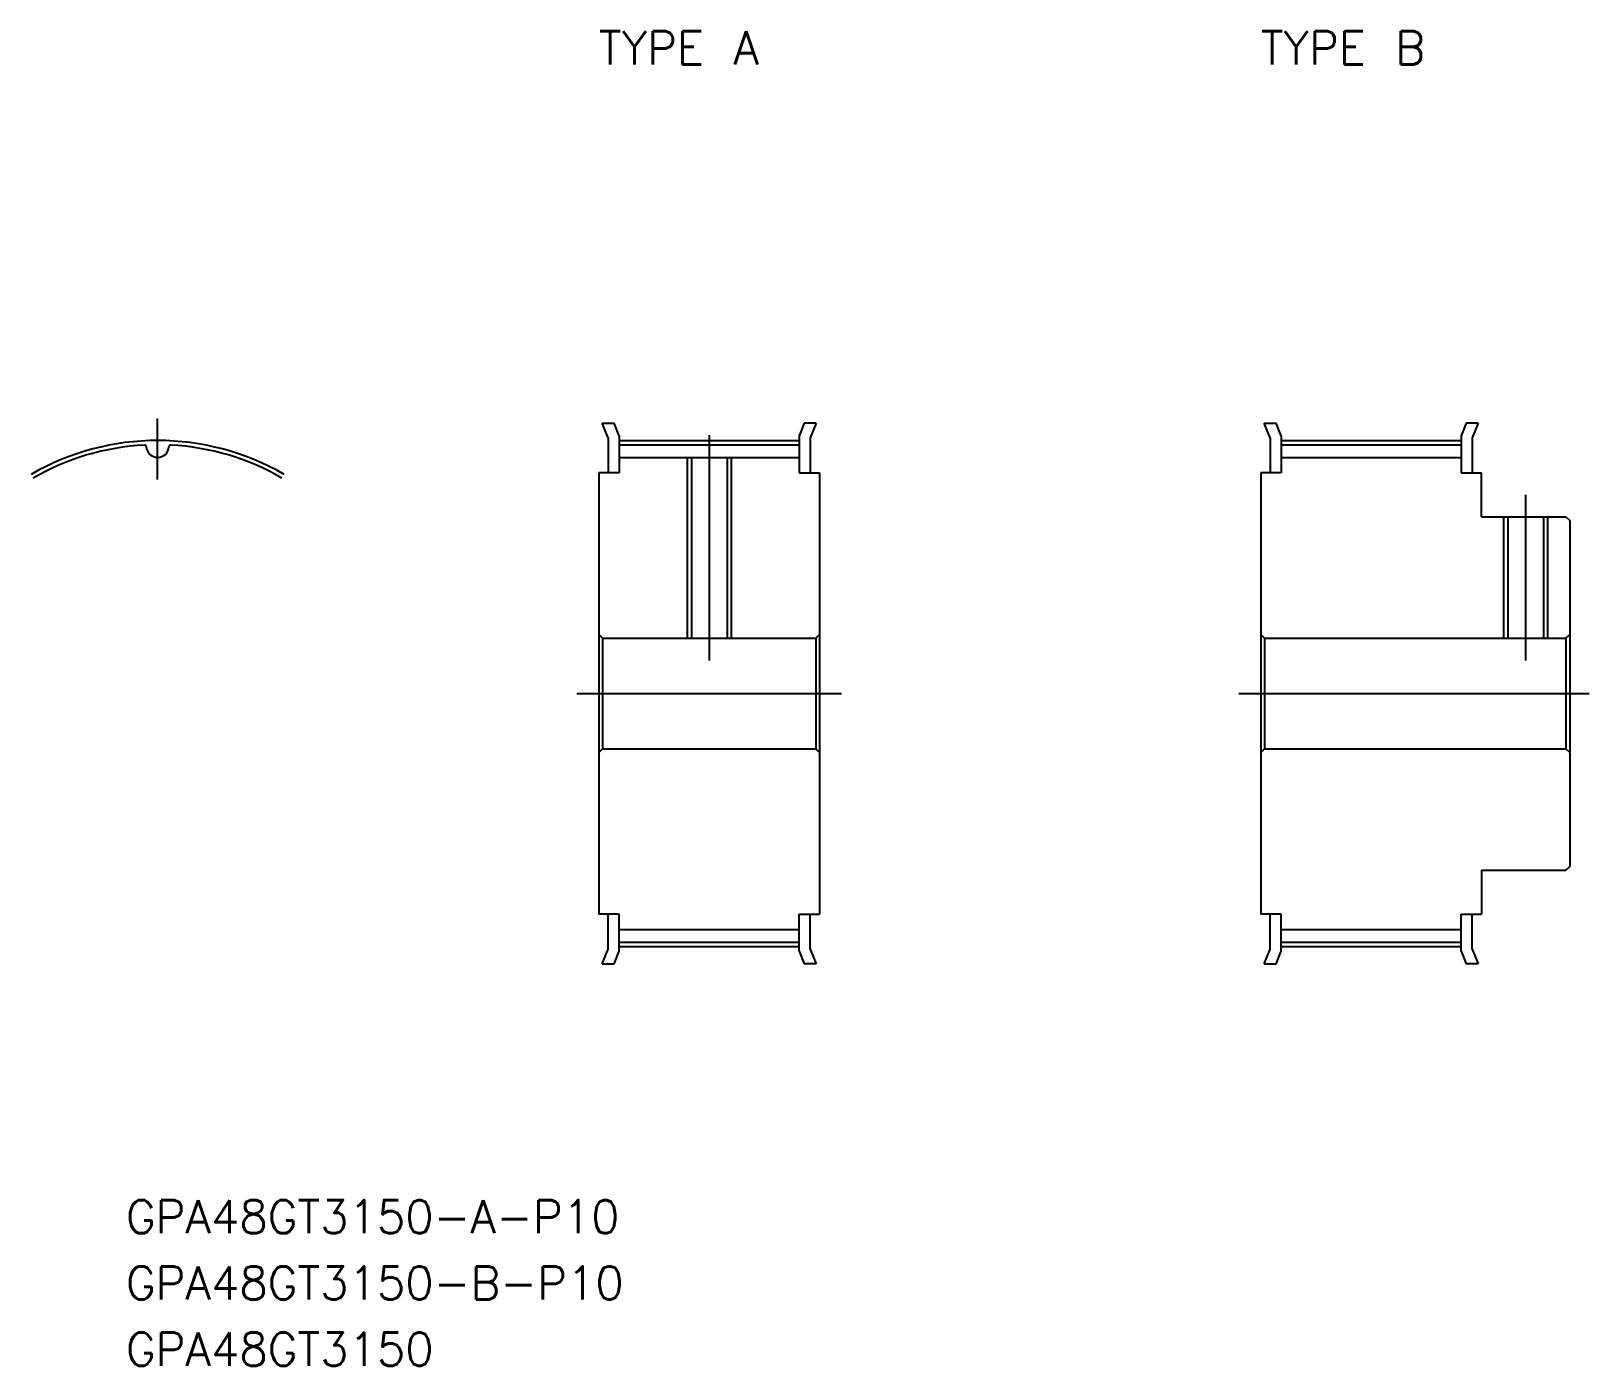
# Model space of a CAD drawing. Extents: x -11 to 130, y -61 to 60.
import ezdxf

# ---------------------------------------------------------------- set-up
doc = ezdxf.new("R2010")
doc.units = 0
doc.linetypes.add('CENTER', pattern=[50.8, 31.75, -6.35, 6.35, -6.35])
doc.layers.get('0').update_dxf_attribs({"linetype": 'CONTINUOUS'})
doc.layers.add('CENTER', color=1, linetype='CONTINUOUS')
doc.styles.get("Standard").update_dxf_attribs({"font": 'txt.shx', "height": 3, "bigfont": 'bigfont.shx'})

msp = doc.modelspace()

# ---------------------------------------------------------------- linework, layer by layer
at = {"color": 7, "linetype": 'CONTINUOUS'}
for p, q in [((40.85, 23.15), (40.3, 24.5)), ((40.3, 24.5), (41.38, 24.5)), ((41.85, 23.35), (41.38, 24.5)), ((58.62, 24.5), (58.15, 23.35)), ((59.7, 24.5), (58.62, 24.5)), ((59.7, 24.5), (59.15, 23.15)), ((100.85, 23.15), (100.3, 24.5)), ((100.3, 24.5), (101.38, 24.5)), ((101.85, 23.35), (101.38, 24.5)), ((118.62, 24.5), (118.15, 23.35)), ((119.7, 24.5), (118.62, 24.5)), ((119.7, 24.5), (119.15, 23.15)), ((40.85, 23.15), (40.85, 20)), ((41.85, 23.35), (41.85, 20)), ((58.15, 23.35), (58.15, 20)), ((59.15, 23.15), (59.15, 20)), ((100.85, 23.15), (100.85, 20)), ((101.85, 23.35), (101.85, 20)), ((118.15, 23.35), (118.15, 20)), ((119.15, 23.15), (119.15, 20)), ((41.85, 22.54), (58.15, 22.54)), ((41.85, 21.39), (58.15, 21.39)), ((48.38, 21.39), (48.38, 5)), ((51.62, 21.39), (51.62, 5)), ((101.85, 22.54), (118.15, 22.54)), ((101.85, 21.39), (118.15, 21.39)), ((40, 20), (40, -20)), ((41.85, 20), (40, 20)), ((58.15, 20), (60, 20)), ((60, 20), (60, -20)), ((100, 20), (100, -20)), ((101.85, 20), (100, 20)), ((118.15, 20), (120, 20)), ((120, 16), (120, 20)), ((120, 16), (127.66, 16)), ((122.38, 16), (122.38, 5)), ((125.62, 16), (125.62, 5)), ((127.66, 16), (128, 15.66)), ((128, 15.66), (128, -15.66)), ((40, 5.34), (40.34, 5)), ((40.34, 5), (59.66, 5)), ((40.34, 5), (40.34, -5)), ((60, 5.34), (59.66, 5)), ((59.66, 5), (59.66, -5)), ((100, 5.34), (100.34, 5)), ((100.34, 5), (127.66, 5)), ((100.34, 5), (100.34, -5)), ((128, 5.34), (127.66, 5)), ((127.66, 5), (127.66, -5)), ((40, -5.34), (40.34, -5)), ((40.34, -5), (59.66, -5)), ((60, -5.34), (59.66, -5)), ((100, -5.34), (100.34, -5)), ((100.34, -5), (127.66, -5)), ((128, -5.34), (127.66, -5)), ((120, -16), (127.66, -16)), ((120, -16), (120, -20)), ((127.66, -16), (128, -15.66)), ((41.85, -20), (40, -20)), ((40.85, -23.15), (40.85, -20)), ((41.85, -23.35), (41.85, -20)), ((58.15, -23.35), (58.15, -20)), ((58.15, -20), (60, -20)), ((59.15, -23.15), (59.15, -20)), ((101.85, -20), (100, -20)), ((100.85, -23.15), (100.85, -20)), ((101.85, -23.35), (101.85, -20)), ((118.15, -23.35), (118.15, -20)), ((118.15, -20), (120, -20)), ((119.15, -23.15), (119.15, -20)), ((41.85, -21.39), (58.15, -21.39)), ((41.85, -22.54), (58.15, -22.54)), ((101.85, -21.39), (118.15, -21.39)), ((101.85, -22.54), (118.15, -22.54)), ((40.3, -24.5), (40.85, -23.15)), ((41.38, -24.5), (41.85, -23.35)), ((58.15, -23.35), (58.62, -24.5)), ((59.15, -23.15), (59.7, -24.5)), ((100.3, -24.5), (100.85, -23.15)), ((101.38, -24.5), (101.85, -23.35)), ((118.15, -23.35), (118.62, -24.5)), ((119.15, -23.15), (119.7, -24.5)), ((40.3, -24.5), (41.38, -24.5)), ((59.7, -24.5), (58.62, -24.5)), ((100.3, -24.5), (101.38, -24.5)), ((119.7, -24.5), (118.62, -24.5))]:
    msp.add_line(p, q, dxfattribs=at)
at = {"color": 3, "linetype": 'CONTINUOUS'}
for p, q in [((48, 21.39), (48, 5)), ((52, 21.39), (52, 5)), ((122, 16), (122, 5)), ((126, 16), (126, 5))]:
    msp.add_line(p, q, dxfattribs=at)
at = {"color": 7, "linetype": 'CONTINUOUS'}
for centre, radius, start, end in [((0, 0), 22.54, 93.0599, 120), ((-1.19, 22.34), 0.171, 4.0189, 93.0599), ((0, 22.42), 1.03, 184.0189, 355.9811), ((1.19, 22.34), 0.171, 86.9401, 175.9811), ((0, 0), 22.54, 60, 86.9401)]:
    msp.add_arc(centre, radius, start, end, dxfattribs=at)
at = {"layer": 'CENTER', "color": 1, "linetype": 'CENTER'}
for p, q in [((0, 19.39), (0, 24.92)), ((41.85, 22.92), (58.15, 22.92)), ((50, 23.39), (50, 3)), ((101.85, 22.92), (118.15, 22.92)), ((124, 18), (124, 3)), ((38, 0), (62, 0)), ((98, 0), (130, 0)), ((41.85, -22.92), (58.15, -22.92)), ((101.85, -22.92), (118.15, -22.92))]:
    msp.add_line(p, q, dxfattribs=at)
msp.add_arc((0, 0), 22.92, 60, 120, dxfattribs=at)

# ---------------------------------------------------------------- texts
at = {"color": 7, "linetype": 'CONTINUOUS'}
for s, p in [('TYPE A', (40, 57)), ('TYPE B', (100, 57)), ('GPA48GT3150-A-P10', (-2.88, -48.9)), ('GPA48GT3150-B-P10', (-2.88, -54.9)), ('GPA48GT3150', (-2.88, -60.9))]:
    msp.add_text(s, height=3, dxfattribs=at).set_placement(p)

doc.saveas('drawing.dxf')
